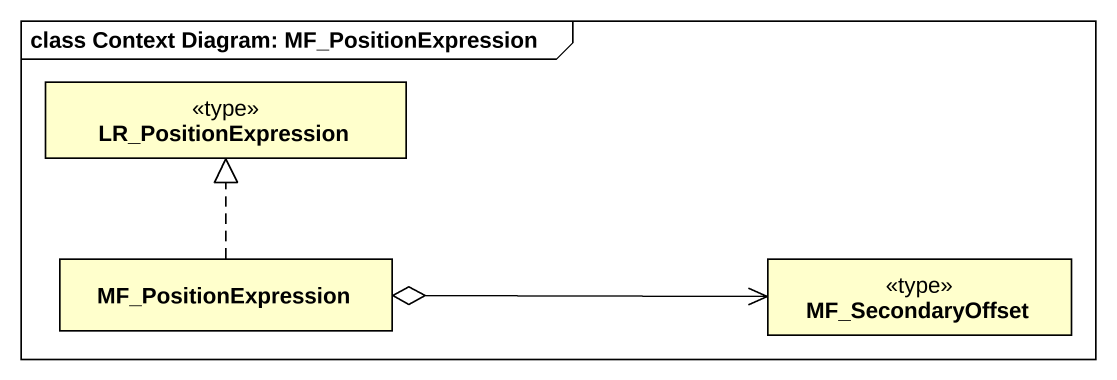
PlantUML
@startuml
mainframe class Context Diagram: MF_PositionExpression
hide circle
hide empty members
class LR_PositionExpression <<type>>
class MF_PositionExpression
class MF_SecondaryOffset <<type>>
MF_PositionExpression .up.|> LR_PositionExpression
MF_PositionExpression o-right-> MF_SecondaryOffset
@enduml
